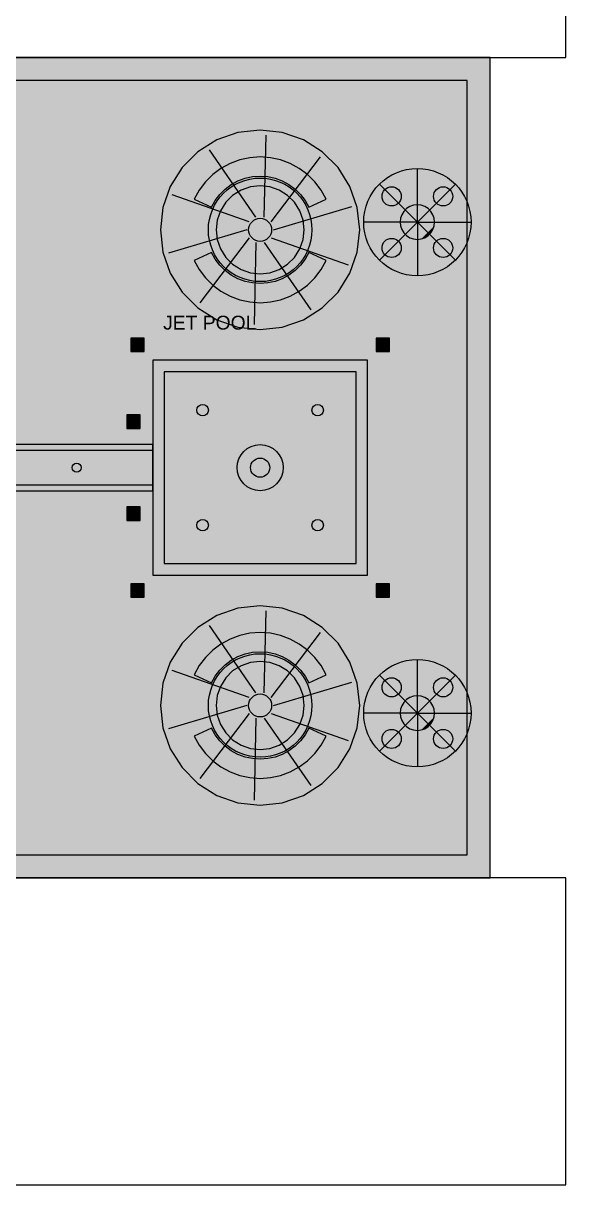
# Model space of a CAD drawing. Header units: metres. Extents: x 0 to 3661, y -5 to 371.
# Drawn here: x 3181.63 to 3195.78, y 23.65 to 53.93 of the extents above; entities that cross this region are included whole.
import ezdxf

# ---------------------------------------------------------------- set-up
doc = ezdxf.new("R2010")
doc.units = ezdxf.units.M
doc.header["$MEASUREMENT"] = 0
for name, color, linetype in [('EDGE', 7, 'Continuous'), ('L-FLOWERS', 6, 'Continuous'), ('L-FLOWERS-FILL', 241, 'Continuous'), ('L-LIGHTING', 2, 'Continuous'), ('L-LIGHTING-FILL', 40, 'Continuous'), ('L-PAVING', 253, 'Continuous'), ('L-PAVING-FILL', 41, 'Continuous'), ('L-PLANTERS', 42, 'Continuous'), ('L-SEATING', 32, 'Continuous'), ('L-SEATING-FILL', 35, 'Continuous'), ('L-TREES', 96, 'Continuous'), ('L-TREES-FILL', 94, 'Continuous'), ('L-UMBRELLA', 253, 'Continuous'), ('L-WATER', 150, 'Continuous'), ('L-WATER-FILL', 151, 'Continuous'), ('LABEL', 7, 'Continuous'), ('SHOPS', 8, 'Continuous')]:
    doc.layers.add(name, color=color, linetype=linetype)
doc.styles.get("Standard").update_dxf_attribs({"font": 'arial.ttf'})

msp = doc.modelspace()

# ---------------------------------------------------------------- linework, layer by layer
at = {"layer": 'EDGE'}
msp.add_lwpolyline([(3123.279, 31.654), (3193.809, 31.654), (3193.809, 53.044), (3123.279, 53.044)], close=True, dxfattribs=at)
at = {"layer": 'L-FLOWERS'}
for points in [[(3188.959, 48.549), (3188.93, 48.805), (3188.845, 49.048), (3188.708, 49.266), (3188.526, 49.448), (3188.308, 49.585), (3188.065, 49.67), (3187.809, 49.699), (3187.553, 49.67), (3187.31, 49.585), (3187.092, 49.448), (3186.91, 49.266), (3186.773, 49.048), (3186.688, 48.805), (3186.659, 48.549), (3186.688, 48.293), (3186.773, 48.05), (3186.91, 47.832), (3187.092, 47.65), (3187.31, 47.513), (3187.553, 47.428), (3187.809, 47.399), (3188.065, 47.428), (3188.308, 47.513), (3188.526, 47.65), (3188.708, 47.832), (3188.845, 48.05), (3188.93, 48.293)], [(3188.959, 36.149), (3188.93, 36.405), (3188.845, 36.648), (3188.708, 36.866), (3188.526, 37.048), (3188.308, 37.185), (3188.065, 37.27), (3187.809, 37.299), (3187.553, 37.27), (3187.31, 37.185), (3187.092, 37.048), (3186.91, 36.866), (3186.773, 36.648), (3186.688, 36.405), (3186.659, 36.149), (3186.688, 35.893), (3186.773, 35.65), (3186.91, 35.432), (3187.092, 35.25), (3187.31, 35.113), (3187.553, 35.028), (3187.809, 34.999), (3188.065, 35.028), (3188.308, 35.113), (3188.526, 35.25), (3188.708, 35.432), (3188.845, 35.65), (3188.93, 35.893)]]:
    msp.add_lwpolyline(points, close=True, dxfattribs=at)
at = {"layer": 'L-FLOWERS-FILL'}
for points in [[(3188.93, 48.293), (3187.553, 49.67), (3187.31, 49.585)], [(3188.93, 48.293), (3187.809, 49.699), (3187.553, 49.67)], [(3188.93, 48.293), (3188.065, 49.67), (3187.809, 49.699)], [(3188.93, 48.293), (3188.308, 49.585), (3188.065, 49.67)], [(3188.93, 48.293), (3187.092, 49.448), (3186.91, 49.266)], [(3188.93, 48.293), (3187.31, 49.585), (3187.092, 49.448)], [(3188.93, 48.293), (3188.526, 49.448), (3188.308, 49.585)], [(3188.93, 48.293), (3188.708, 49.266), (3188.526, 49.448)], [(3188.93, 48.293), (3186.91, 49.266), (3186.773, 49.048)], [(3188.93, 48.293), (3188.845, 49.048), (3188.708, 49.266)], [(3188.93, 48.293), (3186.688, 48.805), (3186.659, 48.549)], [(3188.93, 48.293), (3186.773, 49.048), (3186.688, 48.805)], [(3188.93, 48.293), (3188.93, 48.805), (3188.845, 49.048)], [(3188.93, 48.293), (3188.959, 48.549), (3188.93, 48.805)], [(3188.93, 48.293), (3186.659, 48.549), (3186.688, 48.293)], [(3188.93, 48.293), (3186.688, 48.293), (3186.773, 48.05)], [(3188.93, 48.293), (3186.773, 48.05), (3186.91, 47.832)], [(3188.93, 48.293), (3186.91, 47.832), (3187.092, 47.65)], [(3188.93, 48.293), (3187.092, 47.65), (3187.31, 47.513)], [(3188.93, 48.293), (3187.31, 47.513), (3187.553, 47.428)], [(3188.93, 48.293), (3187.553, 47.428), (3187.809, 47.399)], [(3188.93, 48.293), (3187.809, 47.399), (3188.065, 47.428)], [(3188.93, 48.293), (3188.065, 47.428), (3188.308, 47.513)], [(3188.93, 48.293), (3188.308, 47.513), (3188.526, 47.65)], [(3188.93, 48.293), (3188.526, 47.65), (3188.708, 47.832)], [(3188.708, 47.832), (3188.845, 48.05), (3188.93, 48.293)], [(3188.93, 35.893), (3187.553, 37.27), (3187.31, 37.185)], [(3188.93, 35.893), (3187.809, 37.299), (3187.553, 37.27)], [(3188.93, 35.893), (3188.065, 37.27), (3187.809, 37.299)], [(3188.93, 35.893), (3188.308, 37.185), (3188.065, 37.27)], [(3188.93, 35.893), (3187.092, 37.048), (3186.91, 36.866)], [(3188.93, 35.893), (3187.31, 37.185), (3187.092, 37.048)], [(3188.93, 35.893), (3188.526, 37.048), (3188.308, 37.185)], [(3188.93, 35.893), (3188.708, 36.866), (3188.526, 37.048)], [(3188.93, 35.893), (3186.773, 36.648), (3186.688, 36.405)], [(3188.93, 35.893), (3186.91, 36.866), (3186.773, 36.648)], [(3188.93, 35.893), (3188.845, 36.648), (3188.708, 36.866)], [(3188.93, 35.893), (3188.93, 36.405), (3188.845, 36.648)], [(3188.93, 35.893), (3186.688, 36.405), (3186.659, 36.149)], [(3188.93, 35.893), (3188.959, 36.149), (3188.93, 36.405)], [(3188.93, 35.893), (3186.659, 36.149), (3186.688, 35.893)], [(3188.93, 35.893), (3186.688, 35.893), (3186.773, 35.65)], [(3188.93, 35.893), (3186.773, 35.65), (3186.91, 35.432)], [(3188.93, 35.893), (3186.91, 35.432), (3187.092, 35.25)], [(3188.93, 35.893), (3187.092, 35.25), (3187.31, 35.113)], [(3188.93, 35.893), (3187.31, 35.113), (3187.553, 35.028)], [(3188.93, 35.893), (3187.553, 35.028), (3187.809, 34.999)], [(3188.93, 35.893), (3187.809, 34.999), (3188.065, 35.028)], [(3188.93, 35.893), (3188.065, 35.028), (3188.308, 35.113)], [(3188.93, 35.893), (3188.308, 35.113), (3188.526, 35.25)], [(3188.93, 35.893), (3188.526, 35.25), (3188.708, 35.432)], [(3188.708, 35.432), (3188.845, 35.65), (3188.93, 35.893)]]:
    msp.add_solid(points, dxfattribs=at)
at = {"layer": 'L-LIGHTING'}
for points in [[(3184.434, 45.374), (3184.784, 45.374), (3184.784, 45.724), (3184.434, 45.724)], [(3190.834, 45.374), (3191.184, 45.374), (3191.184, 45.724), (3190.834, 45.724)], [(3184.334, 43.374), (3184.684, 43.374), (3184.684, 43.724), (3184.334, 43.724)], [(3184.334, 40.974), (3184.684, 40.974), (3184.684, 41.324), (3184.334, 41.324)], [(3184.434, 38.974), (3184.784, 38.974), (3184.784, 39.324), (3184.434, 39.324)], [(3190.834, 38.974), (3191.184, 38.974), (3191.184, 39.324), (3190.834, 39.324)]]:
    msp.add_lwpolyline(points, close=True, dxfattribs=at)
at = {"layer": 'L-LIGHTING-FILL'}
for points in [[(3184.434, 45.724), (3184.434, 45.374), (3184.784, 45.374)], [(3184.784, 45.374), (3184.784, 45.724), (3184.434, 45.724)], [(3190.834, 45.724), (3190.834, 45.374), (3191.184, 45.374)], [(3191.184, 45.374), (3191.184, 45.724), (3190.834, 45.724)], [(3184.334, 43.724), (3184.334, 43.374), (3184.684, 43.374)], [(3184.684, 43.374), (3184.684, 43.724), (3184.334, 43.724)], [(3184.334, 41.324), (3184.334, 40.974), (3184.684, 40.974)], [(3184.684, 40.974), (3184.684, 41.324), (3184.334, 41.324)], [(3184.434, 39.324), (3184.434, 38.974), (3184.784, 38.974)], [(3184.784, 38.974), (3184.784, 39.324), (3184.434, 39.324)], [(3190.834, 39.324), (3190.834, 38.974), (3191.184, 38.974)], [(3191.184, 38.974), (3191.184, 39.324), (3190.834, 39.324)]]:
    msp.add_solid(points, dxfattribs=at)
at = {"layer": 'L-PAVING'}
for points in [[(3123.279, 31.654), (3193.809, 31.654), (3193.809, 53.044), (3123.279, 53.044)], [(3123.879, 32.254), (3193.209, 32.254), (3193.209, 52.444), (3123.879, 52.444)]]:
    msp.add_lwpolyline(points, close=True, dxfattribs=at)
at = {"layer": 'L-PAVING-FILL'}
for points in [[(3123.279, 53.044), (3123.279, 31.654), (3193.809, 31.654)], [(3193.809, 31.654), (3193.809, 53.044), (3123.279, 53.044)]]:
    msp.add_solid(points, dxfattribs=at)
at = {"layer": 'L-PLANTERS'}
for centre in [(3187.809, 48.549), (3187.809, 36.149)]:
    msp.add_circle(centre, 1.35, dxfattribs=at)
at = {"layer": 'L-SEATING'}
for points in [[(3189.531, 49.352), (3189.4, 49.587), (3189.237, 49.802), (3189.046, 49.991), (3188.83, 50.151), (3188.593, 50.28), (3188.34, 50.373), (3188.077, 50.43), (3187.809, 50.449), (3187.54, 50.43), (3187.277, 50.373), (3187.025, 50.28), (3186.788, 50.151), (3186.572, 49.991), (3186.38, 49.802), (3186.218, 49.587), (3186.087, 49.352), (3186.54, 49.141), (3186.636, 49.314), (3186.756, 49.472), (3186.897, 49.612), (3187.057, 49.73), (3187.231, 49.824), (3187.417, 49.893), (3187.611, 49.935), (3187.809, 49.949), (3188.007, 49.935), (3188.2, 49.893), (3188.387, 49.824), (3188.561, 49.73), (3188.72, 49.612), (3188.861, 49.472), (3188.981, 49.314), (3189.077, 49.141)], [(3192.359, 48.749), (3192.347, 48.849), (3192.314, 48.944), (3192.26, 49.03), (3192.189, 49.101), (3192.104, 49.154), (3192.009, 49.188), (3191.909, 49.199), (3191.809, 49.188), (3191.713, 49.154), (3191.628, 49.101), (3191.557, 49.03), (3191.503, 48.944), (3191.47, 48.849), (3191.459, 48.749), (3191.47, 48.649), (3191.503, 48.554), (3191.557, 48.468), (3191.628, 48.397), (3191.713, 48.344), (3191.809, 48.31), (3191.909, 48.299), (3192.009, 48.31), (3192.104, 48.344), (3192.189, 48.397), (3192.26, 48.468), (3192.314, 48.554), (3192.347, 48.649)], [(3186.087, 47.746), (3186.218, 47.511), (3186.38, 47.296), (3186.572, 47.107), (3186.788, 46.947), (3187.025, 46.818), (3187.277, 46.725), (3187.54, 46.668), (3187.809, 46.649), (3188.077, 46.668), (3188.34, 46.725), (3188.593, 46.818), (3188.83, 46.947), (3189.046, 47.107), (3189.237, 47.296), (3189.4, 47.511), (3189.531, 47.746), (3189.077, 47.957), (3188.981, 47.784), (3188.861, 47.626), (3188.72, 47.486), (3188.561, 47.368), (3188.387, 47.274), (3188.2, 47.205), (3188.007, 47.163), (3187.809, 47.149), (3187.611, 47.163), (3187.417, 47.205), (3187.231, 47.274), (3187.057, 47.368), (3186.897, 47.486), (3186.756, 47.626), (3186.636, 47.784), (3186.54, 47.957)], [(3189.531, 36.952), (3189.4, 37.187), (3189.237, 37.402), (3189.046, 37.591), (3188.83, 37.751), (3188.593, 37.88), (3188.34, 37.973), (3188.077, 38.03), (3187.809, 38.049), (3187.54, 38.03), (3187.277, 37.973), (3187.025, 37.88), (3186.788, 37.751), (3186.572, 37.591), (3186.38, 37.402), (3186.218, 37.187), (3186.087, 36.952), (3186.54, 36.741), (3186.636, 36.914), (3186.756, 37.072), (3186.897, 37.212), (3187.057, 37.33), (3187.231, 37.424), (3187.417, 37.493), (3187.611, 37.535), (3187.809, 37.549), (3188.007, 37.535), (3188.2, 37.493), (3188.387, 37.424), (3188.561, 37.33), (3188.72, 37.212), (3188.861, 37.072), (3188.981, 36.914), (3189.077, 36.741)], [(3192.359, 35.949), (3192.347, 36.049), (3192.314, 36.144), (3192.26, 36.23), (3192.189, 36.301), (3192.104, 36.354), (3192.009, 36.388), (3191.909, 36.399), (3191.809, 36.388), (3191.713, 36.354), (3191.628, 36.301), (3191.557, 36.23), (3191.503, 36.144), (3191.47, 36.049), (3191.459, 35.949), (3191.47, 35.849), (3191.503, 35.754), (3191.557, 35.668), (3191.628, 35.597), (3191.713, 35.544), (3191.809, 35.51), (3191.909, 35.499), (3192.009, 35.51), (3192.104, 35.544), (3192.189, 35.597), (3192.26, 35.668), (3192.314, 35.754), (3192.347, 35.849)], [(3186.087, 35.346), (3186.218, 35.111), (3186.38, 34.896), (3186.572, 34.707), (3186.788, 34.547), (3187.025, 34.418), (3187.277, 34.325), (3187.54, 34.268), (3187.809, 34.249), (3188.077, 34.268), (3188.34, 34.325), (3188.593, 34.418), (3188.83, 34.547), (3189.046, 34.707), (3189.237, 34.896), (3189.4, 35.111), (3189.531, 35.346), (3189.077, 35.557), (3188.981, 35.384), (3188.861, 35.226), (3188.72, 35.086), (3188.561, 34.968), (3188.387, 34.874), (3188.2, 34.805), (3188.007, 34.763), (3187.809, 34.749), (3187.611, 34.763), (3187.417, 34.805), (3187.231, 34.874), (3187.057, 34.968), (3186.897, 35.086), (3186.756, 35.226), (3186.636, 35.384), (3186.54, 35.557)]]:
    msp.add_lwpolyline(points, close=True, dxfattribs=at)
for centre in [(3191.237, 49.421), (3192.581, 49.421), (3191.237, 48.077), (3192.581, 48.077), (3191.237, 36.621), (3192.581, 36.621), (3191.237, 35.277), (3192.581, 35.277)]:
    msp.add_circle(centre, 0.25, dxfattribs=at)
at = {"layer": 'L-SEATING-FILL'}
for points in [[(3188.593, 50.28), (3186.38, 49.802), (3186.218, 49.587)], [(3188.593, 50.28), (3186.218, 49.587), (3187.417, 49.893)], [(3188.593, 50.28), (3186.572, 49.991), (3186.38, 49.802)], [(3188.593, 50.28), (3186.788, 50.151), (3186.572, 49.991)], [(3188.593, 50.28), (3187.025, 50.28), (3186.788, 50.151)], [(3188.593, 50.28), (3187.277, 50.373), (3187.025, 50.28)], [(3188.593, 50.28), (3187.54, 50.43), (3187.277, 50.373)], [(3188.593, 50.28), (3187.417, 49.893), (3187.611, 49.935)], [(3188.593, 50.28), (3187.809, 50.449), (3187.54, 50.43)], [(3188.593, 50.28), (3187.611, 49.935), (3187.809, 49.949)], [(3188.593, 50.28), (3188.077, 50.43), (3187.809, 50.449)], [(3188.593, 50.28), (3187.809, 49.949), (3188.007, 49.935)], [(3188.593, 50.28), (3188.007, 49.935), (3188.2, 49.893)], [(3188.593, 50.28), (3188.34, 50.373), (3188.077, 50.43)], [(3188.593, 50.28), (3188.2, 49.893), (3188.387, 49.824)], [(3188.593, 50.28), (3188.387, 49.824), (3188.561, 49.73)], [(3188.593, 50.28), (3188.561, 49.73), (3188.72, 49.612)], [(3189.077, 49.141), (3188.83, 50.151), (3188.593, 50.28)], [(3188.593, 50.28), (3188.72, 49.612), (3188.861, 49.472)], [(3188.593, 50.28), (3188.861, 49.472), (3188.981, 49.314)], [(3188.593, 50.28), (3188.981, 49.314), (3189.077, 49.141)], [(3189.077, 49.141), (3189.046, 49.991), (3188.83, 50.151)], [(3189.077, 49.141), (3189.237, 49.802), (3189.046, 49.991)], [(3186.218, 49.587), (3187.231, 49.824), (3187.417, 49.893)], [(3186.218, 49.587), (3187.057, 49.73), (3187.231, 49.824)], [(3186.218, 49.587), (3186.897, 49.612), (3187.057, 49.73)], [(3189.077, 49.141), (3189.4, 49.587), (3189.237, 49.802)], [(3186.218, 49.587), (3186.087, 49.352), (3186.54, 49.141)], [(3186.218, 49.587), (3186.756, 49.472), (3186.897, 49.612)], [(3186.218, 49.587), (3186.54, 49.141), (3186.636, 49.314)], [(3186.218, 49.587), (3186.636, 49.314), (3186.756, 49.472)], [(3189.077, 49.141), (3189.531, 49.352), (3189.4, 49.587)], [(3192.347, 48.649), (3191.628, 49.101), (3191.557, 49.03)], [(3192.347, 48.649), (3191.713, 49.154), (3191.628, 49.101)], [(3192.347, 48.649), (3191.809, 49.188), (3191.713, 49.154)], [(3192.347, 48.649), (3191.909, 49.199), (3191.809, 49.188)], [(3192.347, 48.649), (3192.009, 49.188), (3191.909, 49.199)], [(3192.347, 48.649), (3192.104, 49.154), (3192.009, 49.188)], [(3192.347, 48.649), (3192.189, 49.101), (3192.104, 49.154)], [(3192.347, 48.649), (3192.26, 49.03), (3192.189, 49.101)], [(3192.347, 48.649), (3191.47, 48.849), (3191.459, 48.749)], [(3192.347, 48.649), (3191.503, 48.944), (3191.47, 48.849)], [(3192.347, 48.649), (3191.557, 49.03), (3191.503, 48.944)], [(3192.347, 48.649), (3192.314, 48.944), (3192.26, 49.03)], [(3192.347, 48.649), (3192.347, 48.849), (3192.314, 48.944)], [(3192.347, 48.649), (3192.359, 48.749), (3192.347, 48.849)], [(3192.347, 48.649), (3191.459, 48.749), (3191.47, 48.649)], [(3192.347, 48.649), (3191.47, 48.649), (3191.503, 48.554)], [(3192.347, 48.649), (3191.503, 48.554), (3191.557, 48.468)], [(3192.347, 48.649), (3191.557, 48.468), (3191.628, 48.397)], [(3192.347, 48.649), (3191.628, 48.397), (3191.713, 48.344)], [(3192.347, 48.649), (3191.713, 48.344), (3191.809, 48.31)], [(3192.347, 48.649), (3191.809, 48.31), (3191.909, 48.299)], [(3192.347, 48.649), (3191.909, 48.299), (3192.009, 48.31)], [(3192.347, 48.649), (3192.009, 48.31), (3192.104, 48.344)], [(3192.347, 48.649), (3192.104, 48.344), (3192.189, 48.397)], [(3192.347, 48.649), (3192.189, 48.397), (3192.26, 48.468)], [(3192.26, 48.468), (3192.314, 48.554), (3192.347, 48.649)], [(3186.54, 47.957), (3186.087, 47.746), (3186.218, 47.511)], [(3186.54, 47.957), (3186.218, 47.511), (3186.38, 47.296)], [(3186.54, 47.957), (3186.38, 47.296), (3186.572, 47.107)], [(3186.54, 47.957), (3186.572, 47.107), (3186.788, 46.947)], [(3186.54, 47.957), (3186.788, 46.947), (3187.025, 46.818)], [(3187.025, 46.818), (3186.636, 47.784), (3186.54, 47.957)], [(3189.4, 47.511), (3189.077, 47.957), (3188.981, 47.784)], [(3189.4, 47.511), (3189.531, 47.746), (3189.077, 47.957)], [(3187.025, 46.818), (3186.756, 47.626), (3186.636, 47.784)], [(3187.025, 46.818), (3186.897, 47.486), (3186.756, 47.626)], [(3189.4, 47.511), (3188.861, 47.626), (3188.72, 47.486)], [(3189.4, 47.511), (3188.981, 47.784), (3188.861, 47.626)], [(3187.025, 46.818), (3187.057, 47.368), (3186.897, 47.486)], [(3187.025, 46.818), (3189.237, 47.296), (3189.4, 47.511)], [(3187.025, 46.818), (3189.4, 47.511), (3188.2, 47.205)], [(3187.025, 46.818), (3187.231, 47.274), (3187.057, 47.368)], [(3187.025, 46.818), (3189.046, 47.107), (3189.237, 47.296)], [(3187.025, 46.818), (3187.417, 47.205), (3187.231, 47.274)], [(3189.4, 47.511), (3188.387, 47.274), (3188.2, 47.205)], [(3189.4, 47.511), (3188.561, 47.368), (3188.387, 47.274)], [(3189.4, 47.511), (3188.72, 47.486), (3188.561, 47.368)], [(3187.025, 46.818), (3188.2, 47.205), (3188.007, 47.163)], [(3187.025, 46.818), (3187.611, 47.163), (3187.417, 47.205)], [(3187.025, 46.818), (3188.007, 47.163), (3187.809, 47.149)], [(3187.025, 46.818), (3187.809, 47.149), (3187.611, 47.163)], [(3187.025, 46.818), (3188.83, 46.947), (3189.046, 47.107)], [(3187.025, 46.818), (3188.593, 46.818), (3188.83, 46.947)], [(3187.025, 46.818), (3187.277, 46.725), (3187.54, 46.668)], [(3187.025, 46.818), (3187.54, 46.668), (3187.809, 46.649)], [(3187.025, 46.818), (3187.809, 46.649), (3188.077, 46.668)], [(3187.025, 46.818), (3188.077, 46.668), (3188.34, 46.725)], [(3187.025, 46.818), (3188.34, 46.725), (3188.593, 46.818)], [(3188.593, 37.88), (3186.38, 37.402), (3186.218, 37.187)], [(3188.593, 37.88), (3186.218, 37.187), (3187.417, 37.493)], [(3188.593, 37.88), (3186.572, 37.591), (3186.38, 37.402)], [(3188.593, 37.88), (3186.788, 37.751), (3186.572, 37.591)], [(3188.593, 37.88), (3187.025, 37.88), (3186.788, 37.751)], [(3188.593, 37.88), (3187.277, 37.973), (3187.025, 37.88)], [(3188.593, 37.88), (3187.54, 38.03), (3187.277, 37.973)], [(3188.593, 37.88), (3187.417, 37.493), (3187.611, 37.535)], [(3188.593, 37.88), (3187.809, 38.049), (3187.54, 38.03)], [(3188.593, 37.88), (3187.611, 37.535), (3187.809, 37.549)], [(3188.593, 37.88), (3188.077, 38.03), (3187.809, 38.049)], [(3188.593, 37.88), (3187.809, 37.549), (3188.007, 37.535)], [(3188.593, 37.88), (3188.007, 37.535), (3188.2, 37.493)], [(3188.593, 37.88), (3188.34, 37.973), (3188.077, 38.03)], [(3188.593, 37.88), (3188.2, 37.493), (3188.387, 37.424)], [(3188.593, 37.88), (3188.387, 37.424), (3188.561, 37.33)], [(3188.593, 37.88), (3188.561, 37.33), (3188.72, 37.212)], [(3189.077, 36.741), (3188.83, 37.751), (3188.593, 37.88)], [(3188.593, 37.88), (3188.72, 37.212), (3188.861, 37.072)], [(3188.593, 37.88), (3188.861, 37.072), (3188.981, 36.914)], [(3188.593, 37.88), (3188.981, 36.914), (3189.077, 36.741)], [(3189.077, 36.741), (3189.046, 37.591), (3188.83, 37.751)], [(3189.077, 36.741), (3189.237, 37.402), (3189.046, 37.591)], [(3186.218, 37.187), (3187.231, 37.424), (3187.417, 37.493)], [(3186.218, 37.187), (3187.057, 37.33), (3187.231, 37.424)], [(3186.218, 37.187), (3186.897, 37.212), (3187.057, 37.33)], [(3189.077, 36.741), (3189.4, 37.187), (3189.237, 37.402)], [(3186.218, 37.187), (3186.087, 36.952), (3186.54, 36.741)], [(3186.218, 37.187), (3186.756, 37.072), (3186.897, 37.212)], [(3186.218, 37.187), (3186.54, 36.741), (3186.636, 36.914)], [(3186.218, 37.187), (3186.636, 36.914), (3186.756, 37.072)], [(3189.077, 36.741), (3189.531, 36.952), (3189.4, 37.187)], [(3192.347, 35.849), (3191.713, 36.354), (3191.628, 36.301)], [(3192.347, 35.849), (3191.809, 36.388), (3191.713, 36.354)], [(3192.347, 35.849), (3191.909, 36.399), (3191.809, 36.388)], [(3192.347, 35.849), (3192.009, 36.388), (3191.909, 36.399)], [(3192.347, 35.849), (3192.104, 36.354), (3192.009, 36.388)], [(3192.347, 35.849), (3192.189, 36.301), (3192.104, 36.354)], [(3192.347, 35.849), (3191.47, 36.049), (3191.459, 35.949)], [(3192.347, 35.849), (3191.503, 36.144), (3191.47, 36.049)], [(3192.347, 35.849), (3191.557, 36.23), (3191.503, 36.144)], [(3192.347, 35.849), (3191.628, 36.301), (3191.557, 36.23)], [(3192.347, 35.849), (3192.26, 36.23), (3192.189, 36.301)], [(3192.347, 35.849), (3192.314, 36.144), (3192.26, 36.23)], [(3192.347, 35.849), (3192.347, 36.049), (3192.314, 36.144)], [(3192.347, 35.849), (3192.359, 35.949), (3192.347, 36.049)], [(3192.347, 35.849), (3191.459, 35.949), (3191.47, 35.849)], [(3192.347, 35.849), (3191.47, 35.849), (3191.503, 35.754)], [(3192.347, 35.849), (3191.503, 35.754), (3191.557, 35.668)], [(3192.347, 35.849), (3191.557, 35.668), (3191.628, 35.597)], [(3192.347, 35.849), (3191.628, 35.597), (3191.713, 35.544)], [(3192.347, 35.849), (3191.713, 35.544), (3191.809, 35.51)], [(3192.347, 35.849), (3191.809, 35.51), (3191.909, 35.499)], [(3192.347, 35.849), (3191.909, 35.499), (3192.009, 35.51)], [(3192.347, 35.849), (3192.009, 35.51), (3192.104, 35.544)], [(3192.347, 35.849), (3192.104, 35.544), (3192.189, 35.597)], [(3192.347, 35.849), (3192.189, 35.597), (3192.26, 35.668)], [(3192.26, 35.668), (3192.314, 35.754), (3192.347, 35.849)], [(3186.54, 35.557), (3186.087, 35.346), (3186.218, 35.111)], [(3186.54, 35.557), (3186.218, 35.111), (3186.38, 34.896)], [(3186.54, 35.557), (3186.38, 34.896), (3186.572, 34.707)], [(3186.54, 35.557), (3186.572, 34.707), (3186.788, 34.547)], [(3186.54, 35.557), (3186.788, 34.547), (3187.025, 34.418)], [(3187.025, 34.418), (3186.636, 35.384), (3186.54, 35.557)], [(3189.4, 35.111), (3189.077, 35.557), (3188.981, 35.384)], [(3189.4, 35.111), (3189.531, 35.346), (3189.077, 35.557)], [(3187.025, 34.418), (3186.756, 35.226), (3186.636, 35.384)], [(3187.025, 34.418), (3186.897, 35.086), (3186.756, 35.226)], [(3189.4, 35.111), (3188.861, 35.226), (3188.72, 35.086)], [(3189.4, 35.111), (3188.981, 35.384), (3188.861, 35.226)], [(3187.025, 34.418), (3187.057, 34.968), (3186.897, 35.086)], [(3187.025, 34.418), (3189.237, 34.896), (3189.4, 35.111)], [(3187.025, 34.418), (3189.4, 35.111), (3188.2, 34.805)], [(3187.025, 34.418), (3187.231, 34.874), (3187.057, 34.968)], [(3187.025, 34.418), (3189.046, 34.707), (3189.237, 34.896)], [(3187.025, 34.418), (3187.417, 34.805), (3187.231, 34.874)], [(3189.4, 35.111), (3188.387, 34.874), (3188.2, 34.805)], [(3189.4, 35.111), (3188.561, 34.968), (3188.387, 34.874)], [(3189.4, 35.111), (3188.72, 35.086), (3188.561, 34.968)], [(3187.025, 34.418), (3188.2, 34.805), (3188.007, 34.763)], [(3187.025, 34.418), (3187.611, 34.763), (3187.417, 34.805)], [(3187.025, 34.418), (3188.007, 34.763), (3187.809, 34.749)], [(3187.025, 34.418), (3187.809, 34.749), (3187.611, 34.763)], [(3187.025, 34.418), (3188.83, 34.547), (3189.046, 34.707)], [(3187.025, 34.418), (3188.593, 34.418), (3188.83, 34.547)], [(3187.025, 34.418), (3187.277, 34.325), (3187.54, 34.268)], [(3187.025, 34.418), (3187.54, 34.268), (3187.809, 34.249)], [(3187.025, 34.418), (3187.809, 34.249), (3188.077, 34.268)], [(3187.025, 34.418), (3188.077, 34.268), (3188.34, 34.325)], [(3187.025, 34.418), (3188.34, 34.325), (3188.593, 34.418)]]:
    msp.add_solid(points, dxfattribs=at)
at = {"layer": 'L-TREES'}
for p, q in [((3187.917, 48.882), (3187.967, 51.014)), ((3187.7, 48.882), (3186.488, 50.636)), ((3188.092, 48.755), (3189.386, 50.45)), ((3187.526, 48.755), (3185.513, 49.461)), ((3188.159, 48.549), (3190.202, 49.16)), ((3187.459, 48.549), (3185.416, 47.938)), ((3187.526, 48.343), (3186.232, 46.648)), ((3187.7, 48.216), (3187.65, 46.084)), ((3187.917, 48.216), (3189.129, 46.462)), ((3188.092, 48.343), (3190.104, 47.637)), ((3187.917, 36.482), (3187.967, 38.614)), ((3187.7, 36.482), (3186.488, 38.236)), ((3188.092, 36.355), (3189.386, 38.05)), ((3187.526, 36.355), (3185.513, 37.061)), ((3188.159, 36.149), (3190.202, 36.76)), ((3187.459, 36.149), (3185.416, 35.538)), ((3187.526, 35.943), (3186.232, 34.248)), ((3187.7, 35.816), (3187.65, 33.684)), ((3187.917, 35.816), (3189.129, 34.062)), ((3188.092, 35.943), (3190.104, 35.237))]:
    msp.add_line(p, q, dxfattribs=at)
for points in [[(3190.409, 48.549), (3190.343, 49.128), (3190.151, 49.677), (3189.841, 50.17), (3189.43, 50.582), (3188.937, 50.892), (3188.387, 51.084), (3187.809, 51.149), (3187.23, 51.084), (3186.681, 50.892), (3186.188, 50.582), (3185.776, 50.17), (3185.466, 49.677), (3185.274, 49.128), (3185.209, 48.549), (3185.274, 47.97), (3185.466, 47.421), (3185.776, 46.928), (3186.188, 46.516), (3186.681, 46.206), (3187.23, 46.014), (3187.809, 45.949), (3188.387, 46.014), (3188.937, 46.206), (3189.43, 46.516), (3189.841, 46.928), (3190.151, 47.421), (3190.343, 47.97)], [(3190.409, 36.149), (3190.343, 36.728), (3190.151, 37.277), (3189.841, 37.77), (3189.43, 38.182), (3188.937, 38.492), (3188.387, 38.684), (3187.809, 38.749), (3187.23, 38.684), (3186.681, 38.492), (3186.188, 38.182), (3185.776, 37.77), (3185.466, 37.277), (3185.274, 36.728), (3185.209, 36.149), (3185.274, 35.57), (3185.466, 35.021), (3185.776, 34.528), (3186.188, 34.116), (3186.681, 33.806), (3187.23, 33.614), (3187.809, 33.549), (3188.387, 33.614), (3188.937, 33.806), (3189.43, 34.116), (3189.841, 34.528), (3190.151, 35.021), (3190.343, 35.57)]]:
    msp.add_lwpolyline(points, close=True, dxfattribs=at)
for centre in [(3187.809, 48.549), (3187.809, 36.149)]:
    msp.add_circle(centre, 0.3, dxfattribs=at)
at = {"layer": 'L-TREES-FILL'}
for points in [[(3190.343, 47.97), (3186.681, 50.892), (3186.188, 50.582)], [(3190.343, 47.97), (3187.23, 51.084), (3186.681, 50.892)], [(3190.343, 47.97), (3187.809, 51.149), (3187.23, 51.084)], [(3190.343, 47.97), (3188.387, 51.084), (3187.809, 51.149)], [(3190.343, 47.97), (3188.937, 50.892), (3188.387, 51.084)], [(3190.343, 47.97), (3189.43, 50.582), (3188.937, 50.892)], [(3190.343, 47.97), (3186.188, 50.582), (3185.776, 50.17)], [(3190.343, 47.97), (3189.841, 50.17), (3189.43, 50.582)], [(3190.343, 47.97), (3185.776, 50.17), (3185.466, 49.677)], [(3190.343, 47.97), (3190.151, 49.677), (3189.841, 50.17)], [(3190.343, 47.97), (3185.466, 49.677), (3185.274, 49.128)], [(3190.343, 47.97), (3190.343, 49.128), (3190.151, 49.677)], [(3190.343, 47.97), (3185.274, 49.128), (3185.209, 48.549)], [(3190.343, 47.97), (3190.409, 48.549), (3190.343, 49.128)], [(3190.343, 47.97), (3185.209, 48.549), (3185.274, 47.97)], [(3190.343, 47.97), (3185.274, 47.97), (3185.466, 47.421)], [(3190.343, 47.97), (3185.466, 47.421), (3185.776, 46.928)], [(3190.343, 47.97), (3185.776, 46.928), (3186.188, 46.516)], [(3190.343, 47.97), (3186.188, 46.516), (3186.681, 46.206)], [(3190.343, 47.97), (3186.681, 46.206), (3187.23, 46.014)], [(3190.343, 47.97), (3187.23, 46.014), (3187.809, 45.949)], [(3190.343, 47.97), (3187.809, 45.949), (3188.387, 46.014)], [(3190.343, 47.97), (3188.387, 46.014), (3188.937, 46.206)], [(3190.343, 47.97), (3188.937, 46.206), (3189.43, 46.516)], [(3190.343, 47.97), (3189.43, 46.516), (3189.841, 46.928)], [(3189.841, 46.928), (3190.151, 47.421), (3190.343, 47.97)], [(3190.343, 35.57), (3186.681, 38.492), (3186.188, 38.182)], [(3190.343, 35.57), (3187.23, 38.684), (3186.681, 38.492)], [(3190.343, 35.57), (3187.809, 38.749), (3187.23, 38.684)], [(3190.343, 35.57), (3188.387, 38.684), (3187.809, 38.749)], [(3190.343, 35.57), (3188.937, 38.492), (3188.387, 38.684)], [(3190.343, 35.57), (3189.43, 38.182), (3188.937, 38.492)], [(3190.343, 35.57), (3186.188, 38.182), (3185.776, 37.77)], [(3190.343, 35.57), (3189.841, 37.77), (3189.43, 38.182)], [(3190.343, 35.57), (3185.776, 37.77), (3185.466, 37.277)], [(3190.343, 35.57), (3190.151, 37.277), (3189.841, 37.77)], [(3190.343, 35.57), (3185.466, 37.277), (3185.274, 36.728)], [(3190.343, 35.57), (3190.343, 36.728), (3190.151, 37.277)], [(3190.343, 35.57), (3185.274, 36.728), (3185.209, 36.149)], [(3190.343, 35.57), (3190.409, 36.149), (3190.343, 36.728)], [(3190.343, 35.57), (3185.209, 36.149), (3185.274, 35.57)], [(3190.343, 35.57), (3185.274, 35.57), (3185.466, 35.021)], [(3190.343, 35.57), (3185.466, 35.021), (3185.776, 34.528)], [(3190.343, 35.57), (3185.776, 34.528), (3186.188, 34.116)], [(3190.343, 35.57), (3186.188, 34.116), (3186.681, 33.806)], [(3190.343, 35.57), (3186.681, 33.806), (3187.23, 33.614)], [(3190.343, 35.57), (3187.23, 33.614), (3187.809, 33.549)], [(3190.343, 35.57), (3187.809, 33.549), (3188.387, 33.614)], [(3190.343, 35.57), (3188.387, 33.614), (3188.937, 33.806)], [(3190.343, 35.57), (3188.937, 33.806), (3189.43, 34.116)], [(3190.343, 35.57), (3189.43, 34.116), (3189.841, 34.528)], [(3189.841, 34.528), (3190.151, 35.021), (3190.343, 35.57)]]:
    msp.add_solid(points, dxfattribs=at)
at = {"layer": 'L-UMBRELLA'}
for p, q in [((3191.909, 48.749), (3191.909, 50.149)), ((3191.909, 48.749), (3190.919, 49.739)), ((3191.909, 48.749), (3192.899, 49.739)), ((3191.909, 48.749), (3190.509, 48.749)), ((3191.909, 48.749), (3190.919, 47.759)), ((3191.909, 48.749), (3193.309, 48.749)), ((3191.909, 48.749), (3191.909, 47.349)), ((3191.909, 48.749), (3192.899, 47.759)), ((3191.909, 35.949), (3191.909, 37.349)), ((3191.909, 35.949), (3190.919, 36.939)), ((3191.909, 35.949), (3192.899, 36.939)), ((3191.909, 35.949), (3190.509, 35.949)), ((3191.909, 35.949), (3190.919, 34.959)), ((3191.909, 35.949), (3193.309, 35.949)), ((3191.909, 35.949), (3191.909, 34.549)), ((3191.909, 35.949), (3192.899, 34.959))]:
    msp.add_line(p, q, dxfattribs=at)
for centre in [(3191.909, 48.749), (3191.909, 35.949)]:
    msp.add_circle(centre, 1.4, dxfattribs=at)
at = {"layer": 'L-WATER'}
for points in [[(3185.009, 39.549), (3190.609, 39.549), (3190.609, 45.149), (3185.009, 45.149)], [(3185.309, 39.849), (3190.309, 39.849), (3190.309, 44.849), (3185.309, 44.849)], [(3167.149, 41.749), (3185.009, 41.749), (3185.009, 42.949), (3167.149, 42.949)], [(3167.149, 41.899), (3185.009, 41.899), (3185.009, 42.799), (3167.149, 42.799)]]:
    msp.add_lwpolyline(points, close=True, dxfattribs=at)
for centre, radius in [((3186.309, 43.849), 0.15), ((3189.309, 43.849), 0.15), ((3187.809, 42.349), 0.6), ((3183.024, 42.349), 0.12), ((3187.809, 42.349), 0.25), ((3186.309, 40.849), 0.15), ((3189.309, 40.849), 0.15)]:
    msp.add_circle(centre, radius, dxfattribs=at)
at = {"layer": 'L-WATER-FILL'}
for points in [[(3185.309, 44.849), (3185.309, 39.849), (3190.309, 39.849)], [(3190.309, 39.849), (3190.309, 44.849), (3185.309, 44.849)], [(3167.149, 42.799), (3167.149, 41.899), (3185.009, 41.899)], [(3185.009, 41.899), (3185.009, 42.799), (3167.149, 42.799)]]:
    msp.add_solid(points, dxfattribs=at)
at = {"layer": 'SHOPS'}
for points in [[(3121.279, 53.044), (3195.779, 53.044), (3195.779, 61.044), (3121.279, 61.044)], [(3121.279, 23.654), (3195.779, 23.654), (3195.779, 31.654), (3121.279, 31.654)]]:
    msp.add_lwpolyline(points, close=True, dxfattribs=at)

# ---------------------------------------------------------------- texts
at = {"layer": 'LABEL'}
msp.add_text('JET POOL', height=0.36, dxfattribs=at).set_placement((3185.279, 45.949))

doc.saveas('drawing.dxf')
